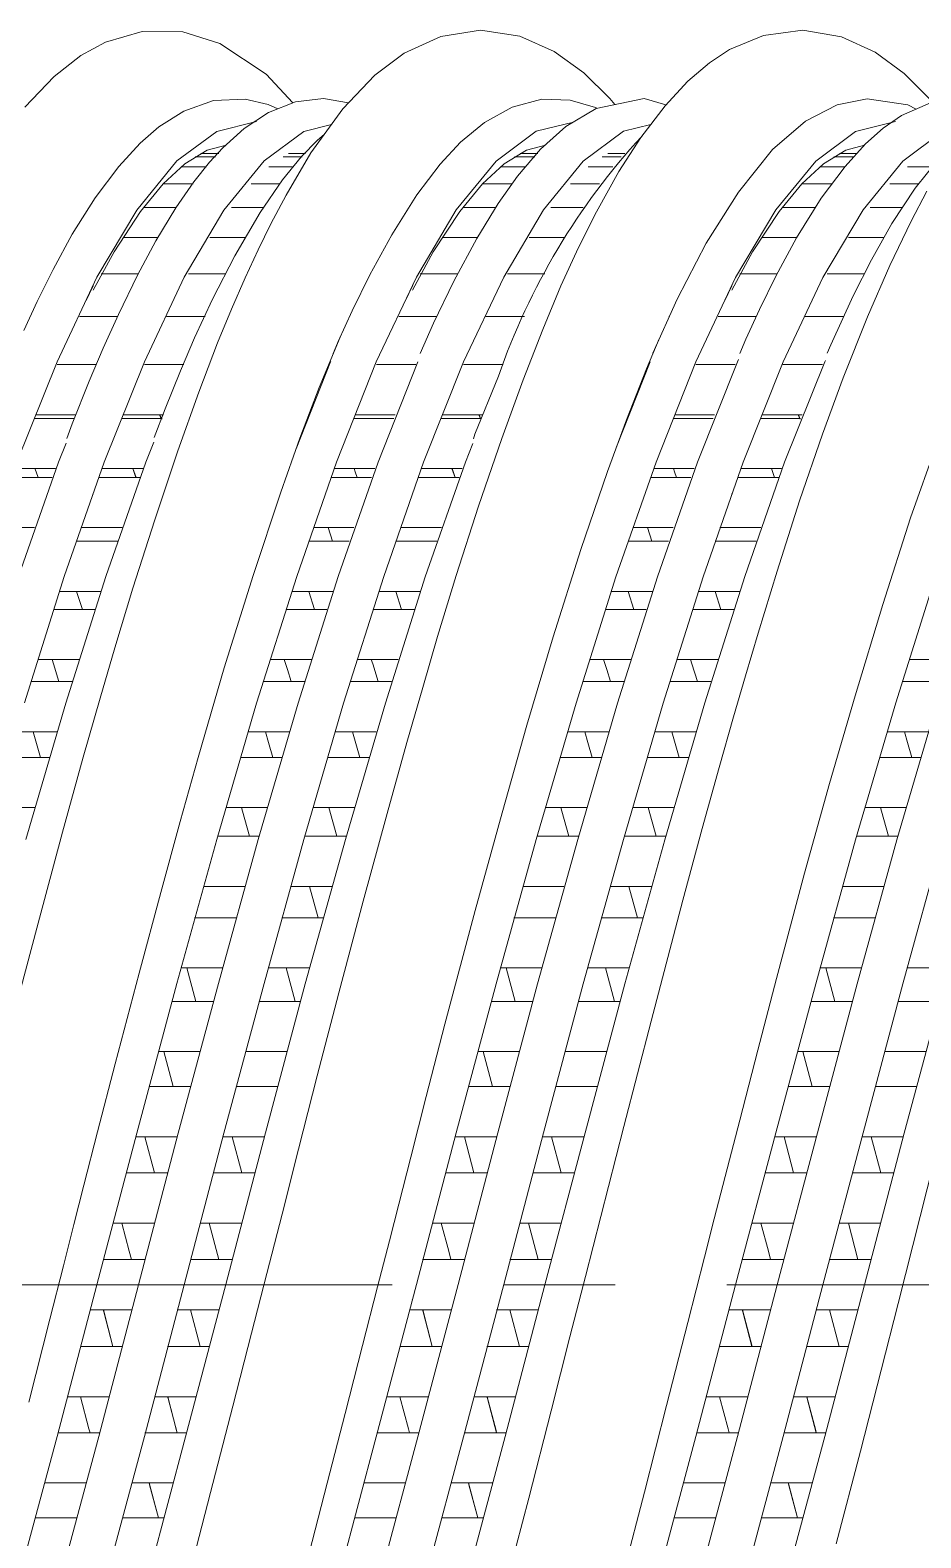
# Model space of a CAD drawing. Header units: millimetres. Extents: x 4229 to 8429, y -1187 to 1783.
# Drawn here: x 6256.36 to 6276.32, y -371.4 to -337.58 of the extents above; entities that cross this region are included whole.
import ezdxf

# ---------------------------------------------------------------- set-up
doc = ezdxf.new("R2010")
doc.units = ezdxf.units.MM
doc.linetypes.add('CENTER', pattern=[2, 1.25, -0.25, 0.25, -0.25])

msp = doc.modelspace()

# ---------------------------------------------------------------- linework, layer by layer
at = {"linetype": 'Continuous', "lineweight": 5}
for p, q in [((6258.865, -337.615), (6258.046, -337.853)), ((6259.776, -337.624), (6258.865, -337.615)), ((6260.61, -337.883), (6259.776, -337.624)), ((6265.562, -337.723), (6264.738, -338.103)), ((6266.456, -337.584), (6265.562, -337.723)), ((6267.331, -337.716), (6266.456, -337.584)), ((6268.105, -338.06), (6267.331, -337.716)), ((6272.794, -337.701), (6272.038, -338.019)), ((6273.678, -337.585), (6272.794, -337.701)), ((6274.548, -337.732), (6273.678, -337.585)), ((6275.301, -338.08), (6274.548, -337.732)), ((6258.046, -337.853), (6257.493, -338.156)), ((6261.646, -338.572), (6260.61, -337.883)), ((6264.738, -338.103), (6264.083, -338.595)), ((6268.772, -338.543), (6268.105, -338.06)), ((6272.038, -338.019), (6271.585, -338.315)), ((6275.95, -338.56), (6275.301, -338.08)), ((6257.493, -338.156), (6256.893, -338.624)), ((6271.585, -338.315), (6271.102, -338.726)), ((6256.893, -338.624), (6256.239, -339.308)), ((6262.243, -339.214), (6261.646, -338.572)), ((6264.083, -338.595), (6263.364, -339.347)), ((6269.351, -339.115), (6268.772, -338.543)), ((6271.102, -338.726), (6270.589, -339.279)), ((6276.518, -339.126), (6275.95, -338.56)), ((6262.936, -339.12), (6262.303, -339.191)), ((6263.49, -339.216), (6262.936, -339.12)), ((6270.118, -339.12), (6269.046, -339.339)), ((6269.465, -339.253), (6269.351, -339.115)), ((6270.61, -339.256), (6270.118, -339.12)), ((6275.118, -339.123), (6274.448, -339.26)), ((6276.034, -339.256), (6275.118, -339.123)), ((6259.799, -339.4), (6259.242, -339.756)), ((6260.465, -339.165), (6259.799, -339.4)), ((6261.174, -339.133), (6260.465, -339.165)), ((6261.699, -339.428), (6261.151, -339.791)), ((6261.693, -339.25), (6261.174, -339.133)), ((6261.908, -339.346), (6261.693, -339.25)), ((6262.303, -339.191), (6261.699, -339.428)), ((6263.364, -339.347), (6262.65, -340.339)), ((6267.161, -339.309), (6266.541, -339.653)), ((6267.83, -339.134), (6267.161, -339.309)), ((6268.46, -339.151), (6267.83, -339.134)), ((6269.046, -339.339), (6268.365, -339.748)), ((6269.031, -339.319), (6268.46, -339.151)), ((6269.061, -339.336), (6269.031, -339.319)), ((6270.589, -339.279), (6270.044, -339.995)), ((6274.448, -339.26), (6273.739, -339.625)), ((6276.538, -339.216), (6275.892, -339.499)), ((6276.219, -339.356), (6276.034, -339.256)), ((6259.242, -339.756), (6258.822, -340.122)), ((6261.43, -339.631), (6260.538, -339.854)), ((6261.151, -339.791), (6260.677, -340.22)), ((6261.431, -339.631), (6261.43, -339.631)), ((6263.111, -339.699), (6262.493, -339.854)), ((6266.541, -339.653), (6266.004, -340.097)), ((6268.536, -339.646), (6267.704, -339.853)), ((6268.365, -339.748), (6267.8, -340.254)), ((6270.268, -339.701), (6269.658, -339.853)), ((6273.739, -339.625), (6273.002, -340.264)), ((6275.76, -339.631), (6274.858, -339.854)), ((6275.48, -339.783), (6275.085, -340.133)), ((6275.892, -339.499), (6275.48, -339.783)), ((6258.822, -340.122), (6258.345, -340.639)), ((6260.538, -339.854), (6259.647, -340.518)), ((6262.493, -339.854), (6261.601, -340.518)), ((6262.799, -340.052), (6262.441, -340.417)), ((6262.947, -339.927), (6262.799, -340.052)), ((6266.004, -340.097), (6265.546, -340.588)), ((6267.704, -339.853), (6266.801, -340.521)), ((6269.658, -339.853), (6268.755, -340.521)), ((6270.044, -339.995), (6269.554, -340.756)), ((6274.858, -339.854), (6273.967, -340.52)), ((6275.085, -340.133), (6274.625, -340.639)), ((6276.812, -339.854), (6275.921, -340.52)), ((6259.824, -340.582), (6260.327, -340.276)), ((6260.509, -340.423), (6260.054, -340.423)), ((6260.501, -340.423), (6260.086, -340.423)), ((6260.583, -340.347), (6260.185, -340.347)), ((6260.566, -340.347), (6260.211, -340.347)), ((6260.327, -340.276), (6260.748, -340.163)), ((6260.677, -340.22), (6260.376, -340.548)), ((6262.441, -340.417), (6262.014, -340.938)), ((6262.452, -340.423), (6262.025, -340.423)), ((6262.65, -340.339), (6262.092, -341.284)), ((6262.528, -340.347), (6262.147, -340.347)), ((6266.982, -340.582), (6267.485, -340.276)), ((6267.667, -340.423), (6267.211, -340.423)), ((6267.659, -340.423), (6267.243, -340.423)), ((6267.8, -340.254), (6267.282, -340.859)), ((6267.741, -340.347), (6267.343, -340.347)), ((6267.724, -340.347), (6267.369, -340.347)), ((6267.485, -340.276), (6267.906, -340.163)), ((6269.609, -340.423), (6269.183, -340.423)), ((6269.686, -340.347), (6269.305, -340.347)), ((6273.002, -340.264), (6272.234, -341.214)), ((6274.141, -340.582), (6274.644, -340.276)), ((6274.827, -340.423), (6274.371, -340.423)), ((6274.818, -340.423), (6274.403, -340.423)), ((6274.9, -340.347), (6274.502, -340.347)), ((6274.883, -340.347), (6274.528, -340.347)), ((6274.644, -340.276), (6275.065, -340.163)), ((6276.752, -340.437), (6276.197, -341.131)), ((6258.345, -340.639), (6257.814, -341.346)), ((6259.647, -340.518), (6258.744, -341.618)), ((6259.341, -341.033), (6259.824, -340.582)), ((6260.289, -340.652), (6259.743, -340.652)), ((6260.308, -340.652), (6259.75, -340.652)), ((6260.376, -340.548), (6260.023, -340.989)), ((6261.601, -340.518), (6260.698, -341.618)), ((6262.261, -340.652), (6261.709, -340.652)), ((6265.546, -340.588), (6265.025, -341.276)), ((6266.801, -340.521), (6265.91, -341.617)), ((6266.499, -341.033), (6266.982, -340.582)), ((6267.447, -340.652), (6266.901, -340.652)), ((6267.466, -340.652), (6266.907, -340.652)), ((6268.755, -340.521), (6267.864, -341.617)), ((6269.419, -340.652), (6268.866, -340.652)), ((6269.554, -340.756), (6269.05, -341.655)), ((6273.967, -340.52), (6273.076, -341.615)), ((6273.658, -341.033), (6274.141, -340.582)), ((6274.606, -340.652), (6274.061, -340.652)), ((6274.625, -340.652), (6274.067, -340.652)), ((6274.625, -340.639), (6274.093, -341.352)), ((6275.921, -340.52), (6275.03, -341.615)), ((6276.579, -340.652), (6276.026, -340.652)), ((6258.832, -341.653), (6259.341, -341.033)), ((6260.01, -341.032), (6259.342, -341.032)), ((6260.008, -341.032), (6259.348, -341.032)), ((6260.023, -340.989), (6259.619, -341.569)), ((6261.963, -341.032), (6261.313, -341.032)), ((6262.014, -340.938), (6261.513, -341.671)), ((6265.99, -341.653), (6266.499, -341.033)), ((6267.168, -341.032), (6266.5, -341.032)), ((6267.166, -341.032), (6266.506, -341.032)), ((6267.282, -340.859), (6266.849, -341.471)), ((6269.12, -341.032), (6268.47, -341.032)), ((6273.15, -341.653), (6273.658, -341.033)), ((6274.328, -341.032), (6273.659, -341.032)), ((6274.325, -341.032), (6273.665, -341.032)), ((6276.28, -341.032), (6275.63, -341.032)), ((6276.197, -341.131), (6275.675, -341.923)), ((6257.814, -341.346), (6257.301, -342.162)), ((6257.767, -341.438), (6257.767, -341.435)), ((6262.092, -341.284), (6261.752, -341.929)), ((6265.025, -341.276), (6264.462, -342.175)), ((6264.925, -341.438), (6264.925, -341.435)), ((6266.849, -341.471), (6266.369, -342.257)), ((6272.234, -341.214), (6271.514, -342.36)), ((6272.084, -341.438), (6272.084, -341.435)), ((6274.093, -341.352), (6273.535, -342.243)), ((6276.458, -341.197), (6276.104, -341.865)), ((6257.681, -341.561), (6257.68, -341.561)), ((6258.744, -341.618), (6257.853, -343.126)), ((6258.236, -342.555), (6258.832, -341.653)), ((6259.639, -341.561), (6258.908, -341.561)), ((6259.627, -341.561), (6258.911, -341.561)), ((6259.619, -341.569), (6259.172, -342.308)), ((6260.698, -341.618), (6259.807, -343.126)), ((6261.597, -341.561), (6260.871, -341.561)), ((6261.513, -341.671), (6260.945, -342.644)), ((6264.839, -341.561), (6264.837, -341.561)), ((6265.91, -341.617), (6265.018, -343.124)), ((6265.394, -342.555), (6265.99, -341.653)), ((6266.796, -341.561), (6266.066, -341.561)), ((6266.785, -341.561), (6266.068, -341.561)), ((6267.864, -341.617), (6266.973, -343.124)), ((6268.754, -341.561), (6268.028, -341.561)), ((6269.05, -341.655), (6268.65, -342.455)), ((6271.998, -341.561), (6271.997, -341.561)), ((6273.076, -341.615), (6272.173, -343.128)), ((6272.553, -342.555), (6273.15, -341.653)), ((6273.956, -341.561), (6273.225, -341.561)), ((6273.944, -341.561), (6273.228, -341.561)), ((6275.03, -341.615), (6274.127, -343.128)), ((6275.914, -341.561), (6275.188, -341.561)), ((6257.301, -342.162), (6256.871, -342.952)), ((6261.752, -341.929), (6261.468, -342.508)), ((6275.675, -341.923), (6275.215, -342.737)), ((6276.104, -341.865), (6275.629, -342.86)), ((6259.219, -342.235), (6258.438, -342.235)), ((6259.228, -342.235), (6258.447, -342.235)), ((6259.172, -342.308), (6258.762, -343.076)), ((6260.83, -342.235), (6260.385, -342.235)), ((6261.18, -342.235), (6260.4, -342.235)), ((6261.468, -342.508), (6261.174, -343.142)), ((6264.462, -342.175), (6263.972, -343.074)), ((6266.377, -342.235), (6265.596, -342.235)), ((6266.385, -342.235), (6265.605, -342.235)), ((6266.369, -342.257), (6265.854, -343.216)), ((6267.987, -342.235), (6267.543, -342.235)), ((6268.337, -342.235), (6267.557, -342.235)), ((6268.65, -342.455), (6268.256, -343.318)), ((6271.514, -342.36), (6270.858, -343.62)), ((6273.536, -342.235), (6272.755, -342.235)), ((6273.545, -342.235), (6272.764, -342.235)), ((6273.535, -342.243), (6273.07, -343.098)), ((6275.147, -342.235), (6274.702, -342.235)), ((6275.497, -342.235), (6274.717, -342.235)), ((6257.767, -343.416), (6258.236, -342.555)), ((6260.945, -342.644), (6260.446, -343.62)), ((6264.925, -343.416), (6265.394, -342.555)), ((6272.084, -343.416), (6272.553, -342.555)), ((6275.215, -342.737), (6274.81, -343.54)), ((6256.871, -342.952), (6256.515, -343.673)), ((6257.853, -343.126), (6256.961, -345.019)), ((6258.779, -343.051), (6257.946, -343.051)), ((6258.78, -343.051), (6257.966, -343.051)), ((6258.762, -343.076), (6258.333, -343.962)), ((6259.807, -343.126), (6258.916, -345.019)), ((6260.736, -343.051), (6259.903, -343.051)), ((6260.738, -343.051), (6259.905, -343.051)), ((6261.174, -343.142), (6260.872, -343.838)), ((6263.972, -343.074), (6263.577, -343.877)), ((6265.018, -343.124), (6264.116, -345.025)), ((6265.937, -343.051), (6265.103, -343.051)), ((6265.938, -343.051), (6265.123, -343.051)), ((6266.973, -343.124), (6266.07, -345.025)), ((6267.894, -343.051), (6267.061, -343.051)), ((6267.896, -343.051), (6267.063, -343.051)), ((6272.173, -343.128), (6271.281, -345.022)), ((6273.096, -343.051), (6272.263, -343.051)), ((6273.098, -343.051), (6272.283, -343.051)), ((6273.07, -343.098), (6272.704, -343.846)), ((6274.127, -343.128), (6273.235, -345.022)), ((6275.053, -343.051), (6274.221, -343.051)), ((6275.055, -343.051), (6274.223, -343.051)), ((6275.629, -342.86), (6275.127, -344.012)), ((6257.767, -343.319), (6257.614, -343.65)), ((6257.767, -343.298), (6257.767, -343.319)), ((6264.925, -343.319), (6264.772, -343.65)), ((6264.925, -343.298), (6264.925, -343.319)), ((6265.854, -343.216), (6265.402, -344.156)), ((6268.256, -343.318), (6267.848, -344.295)), ((6272.084, -343.319), (6271.931, -343.65)), ((6272.084, -343.298), (6272.084, -343.319)), ((6256.515, -343.673), (6256.215, -344.32)), ((6260.446, -343.62), (6260.044, -344.488)), ((6260.872, -343.838), (6260.559, -344.6)), ((6270.858, -343.62), (6270.313, -344.831)), ((6272.704, -343.846), (6272.402, -344.513)), ((6274.81, -343.54), (6274.305, -344.642)), ((6256.362, -344.003), (6256.36, -344.003)), ((6258.315, -344.003), (6257.462, -344.003)), ((6258.316, -344.003), (6257.767, -344.003)), ((6258.333, -343.962), (6257.995, -344.715)), ((6260.279, -344.003), (6259.414, -344.003)), ((6260.268, -344.003), (6259.415, -344.003)), ((6263.577, -343.877), (6263.263, -344.565)), ((6263.52, -344.003), (6263.518, -344.003)), ((6265.472, -344.003), (6264.619, -344.003)), ((6265.474, -344.003), (6264.925, -344.003)), ((6265.402, -344.156), (6265.103, -344.833)), ((6267.436, -344.003), (6266.571, -344.003)), ((6267.425, -344.003), (6266.572, -344.003)), ((6270.679, -344.003), (6270.677, -344.003)), ((6272.632, -344.003), (6271.779, -344.003)), ((6272.633, -344.003), (6272.084, -344.003)), ((6274.596, -344.003), (6273.731, -344.003)), ((6274.585, -344.003), (6273.732, -344.003)), ((6275.127, -344.012), (6274.582, -345.384)), ((6260.044, -344.488), (6259.728, -345.222)), ((6262.838, -345.595), (6263.307, -344.469)), ((6267.848, -344.295), (6267.409, -345.423)), ((6270.171, -345.183), (6270.46, -344.505)), ((6272.402, -344.513), (6272.267, -344.836)), ((6257.995, -344.715), (6257.68, -345.458)), ((6260.559, -344.6), (6260.135, -345.706)), ((6263.263, -344.565), (6263.148, -344.835)), ((6274.305, -344.642), (6274.226, -344.83)), ((6256.961, -345.019), (6256.058, -347.276)), ((6257.838, -345.085), (6256.963, -345.085)), ((6257.844, -345.085), (6257.767, -345.085)), ((6258.916, -345.019), (6258.013, -347.276)), ((6259.789, -345.085), (6258.916, -345.085)), ((6259.803, -345.085), (6258.921, -345.085)), ((6263.092, -345.025), (6262.321, -346.97)), ((6263.096, -345.018), (6263.092, -345.025)), ((6264.116, -345.025), (6263.224, -347.272)), ((6264.996, -345.085), (6264.12, -345.085)), ((6265.047, -345.025), (6264.155, -347.272)), ((6265.001, -345.085), (6264.925, -345.085)), ((6266.07, -345.025), (6265.178, -347.272)), ((6266.946, -345.085), (6266.074, -345.085)), ((6266.96, -345.085), (6266.079, -345.085)), ((6270.258, -345.022), (6269.502, -346.929)), ((6269.722, -346.327), (6270.171, -345.183)), ((6271.281, -345.022), (6270.39, -347.269)), ((6272.155, -345.085), (6271.28, -345.085)), ((6272.212, -345.022), (6271.321, -347.269)), ((6272.161, -345.085), (6272.084, -345.085)), ((6272.237, -344.97), (6272.212, -345.022)), ((6273.235, -345.022), (6272.344, -347.269)), ((6274.106, -345.085), (6273.233, -345.085)), ((6274.12, -345.085), (6273.238, -345.085)), ((6274.17, -345.019), (6273.267, -347.276)), ((6274.184, -344.989), (6274.17, -345.019)), ((6257.68, -345.458), (6257.299, -346.412)), ((6259.728, -345.222), (6259.38, -346.08)), ((6266.856, -345.343), (6266.329, -346.648)), ((6267.409, -345.423), (6266.928, -346.739)), ((6274.582, -345.384), (6274.117, -346.648)), ((6260.135, -345.706), (6259.668, -347.019)), ((6262.403, -346.737), (6262.838, -345.595)), ((6256.491, -346.211), (6257.38, -346.211)), ((6258.444, -346.211), (6259.331, -346.211)), ((6258.455, -346.211), (6259.344, -346.211)), ((6259.38, -346.08), (6259.138, -346.719)), ((6259.294, -346.303), (6259.257, -346.211)), ((6259.305, -346.311), (6259.266, -346.211)), ((6263.649, -346.211), (6264.538, -346.211)), ((6265.602, -346.211), (6266.488, -346.211)), ((6265.613, -346.211), (6266.502, -346.211)), ((6266.451, -346.303), (6266.415, -346.211)), ((6266.462, -346.311), (6266.424, -346.211)), ((6270.808, -346.211), (6271.697, -346.211)), ((6272.761, -346.211), (6273.648, -346.211)), ((6272.773, -346.211), (6273.661, -346.211)), ((6273.611, -346.303), (6273.574, -346.211)), ((6273.622, -346.311), (6273.583, -346.211)), ((6257.348, -346.291), (6256.459, -346.291)), ((6257.299, -346.412), (6257.176, -346.74)), ((6259.298, -346.291), (6258.412, -346.291)), ((6259.312, -346.291), (6258.423, -346.291)), ((6264.506, -346.291), (6263.617, -346.291)), ((6266.456, -346.291), (6265.57, -346.291)), ((6266.47, -346.291), (6265.581, -346.291)), ((6269.298, -347.484), (6269.722, -346.327)), ((6271.665, -346.291), (6270.776, -346.291)), ((6273.616, -346.291), (6272.73, -346.291)), ((6273.629, -346.291), (6272.74, -346.291)), ((6257.162, -346.845), (6256.989, -347.276)), ((6259.125, -346.825), (6258.948, -347.272)), ((6261.975, -347.947), (6262.403, -346.737)), ((6266.277, -346.855), (6266.113, -347.269)), ((6266.329, -346.648), (6266.293, -346.749)), ((6266.928, -346.739), (6266.408, -348.257)), ((6274.117, -346.648), (6273.607, -348.139)), ((6276.096, -348.523), (6276.681, -346.858)), ((6259.668, -347.019), (6259.15, -348.565)), ((6256.027, -347.417), (6256.924, -347.417)), ((6256.989, -347.276), (6256.098, -349.838)), ((6256.488, -347.488), (6256.461, -347.417)), ((6256.532, -347.614), (6256.488, -347.488)), ((6258.013, -347.276), (6257.121, -349.838)), ((6257.978, -347.417), (6258.881, -347.417)), ((6257.992, -347.417), (6258.887, -347.417)), ((6258.948, -347.272), (6258.056, -349.834)), ((6258.655, -347.417), (6258.728, -347.614)), ((6258.656, -347.417), (6258.73, -347.614)), ((6263.224, -347.272), (6262.333, -349.834)), ((6263.184, -347.417), (6264.082, -347.417)), ((6264.155, -347.272), (6263.264, -349.834)), ((6263.646, -347.488), (6263.619, -347.417)), ((6263.689, -347.614), (6263.646, -347.488)), ((6265.178, -347.272), (6264.287, -349.834)), ((6265.135, -347.417), (6266.038, -347.417)), ((6265.15, -347.417), (6266.044, -347.417)), ((6266.113, -347.269), (6265.21, -349.842)), ((6265.813, -347.417), (6265.886, -347.614)), ((6265.814, -347.417), (6265.888, -347.614)), ((6268.701, -349.228), (6269.298, -347.484)), ((6270.39, -347.269), (6269.487, -349.842)), ((6270.344, -347.417), (6271.241, -347.417)), ((6271.321, -347.269), (6270.418, -349.842)), ((6270.805, -347.488), (6270.778, -347.417)), ((6270.849, -347.614), (6270.805, -347.488)), ((6272.344, -347.269), (6271.441, -349.842)), ((6272.295, -347.417), (6273.198, -347.417)), ((6272.309, -347.417), (6273.204, -347.417)), ((6273.267, -347.276), (6272.376, -349.838)), ((6272.973, -347.417), (6273.046, -347.614)), ((6272.973, -347.417), (6273.047, -347.614)), ((6256.851, -347.614), (6255.953, -347.614)), ((6258.811, -347.614), (6257.907, -347.614)), ((6258.816, -347.614), (6257.917, -347.614)), ((6264.009, -347.614), (6263.111, -347.614)), ((6265.969, -347.614), (6265.064, -347.614)), ((6265.973, -347.614), (6265.075, -347.614)), ((6271.169, -347.614), (6270.27, -347.614)), ((6273.128, -347.614), (6272.224, -347.614)), ((6273.133, -347.614), (6272.235, -347.614)), ((6257.767, -347.978), (6257.767, -347.994)), ((6261.352, -349.816), (6261.975, -347.947)), ((6264.925, -347.978), (6264.925, -347.994)), ((6266.408, -348.257), (6265.906, -349.818)), ((6272.084, -347.978), (6272.084, -347.994)), ((6273.607, -348.139), (6273.105, -349.716)), ((6259.15, -348.565), (6258.661, -350.099)), ((6275.472, -350.462), (6276.096, -348.523)), ((6255.553, -348.739), (6256.457, -348.739)), ((6257.502, -348.739), (6258.414, -348.739)), ((6257.767, -348.739), (6258.418, -348.739)), ((6262.71, -348.739), (6263.615, -348.739)), ((6263.034, -348.739), (6263.138, -349.044)), ((6264.66, -348.739), (6265.572, -348.739)), ((6264.925, -348.739), (6265.576, -348.739)), ((6269.87, -348.739), (6270.774, -348.739)), ((6270.194, -348.739), (6270.297, -349.044)), ((6271.819, -348.739), (6272.731, -348.739)), ((6272.084, -348.739), (6272.735, -348.739)), ((6258.313, -349.044), (6257.4, -349.044)), ((6258.317, -349.044), (6257.767, -349.044)), ((6263.51, -349.044), (6262.605, -349.044)), ((6265.47, -349.044), (6264.557, -349.044)), ((6265.474, -349.044), (6264.925, -349.044)), ((6268.08, -351.188), (6268.701, -349.228)), ((6270.669, -349.044), (6269.764, -349.044)), ((6272.63, -349.044), (6271.717, -349.044)), ((6272.634, -349.044), (6272.084, -349.044)), ((6257.121, -349.838), (6256.23, -352.671)), ((6258.056, -349.834), (6257.153, -352.68)), ((6260.707, -351.888), (6261.352, -349.816)), ((6262.333, -349.834), (6261.43, -352.68)), ((6263.264, -349.834), (6262.361, -352.68)), ((6264.287, -349.834), (6263.384, -352.68)), ((6265.21, -349.842), (6264.319, -352.675)), ((6265.906, -349.818), (6265.489, -351.185)), ((6269.487, -349.842), (6268.596, -352.675)), ((6270.418, -349.842), (6269.527, -352.675)), ((6271.441, -349.842), (6270.55, -352.675)), ((6272.376, -349.838), (6271.485, -352.671)), ((6273.105, -349.716), (6272.679, -351.11)), ((6276.653, -349.838), (6275.761, -352.671)), ((6257.025, -350.17), (6257.938, -350.17)), ((6257.527, -350.574), (6257.398, -350.17)), ((6257.767, -350.17), (6257.942, -350.17)), ((6258.661, -350.099), (6258.254, -351.433)), ((6262.23, -350.17), (6263.141, -350.17)), ((6262.733, -350.574), (6262.604, -350.17)), ((6264.183, -350.17), (6265.096, -350.17)), ((6264.685, -350.574), (6264.555, -350.17)), ((6264.925, -350.17), (6265.1, -350.17)), ((6269.389, -350.17), (6270.3, -350.17)), ((6269.893, -350.574), (6269.763, -350.17)), ((6271.342, -350.17), (6272.256, -350.17)), ((6271.844, -350.574), (6271.715, -350.17)), ((6272.084, -350.17), (6272.259, -350.17)), ((6257.805, -350.574), (6256.893, -350.574)), ((6257.815, -350.574), (6257.767, -350.574)), ((6263.01, -350.574), (6262.099, -350.574)), ((6264.963, -350.574), (6264.05, -350.574)), ((6264.973, -350.574), (6264.925, -350.574)), ((6270.169, -350.574), (6269.259, -350.574)), ((6272.122, -350.574), (6271.21, -350.574)), ((6272.132, -350.574), (6272.084, -350.574)), ((6274.849, -352.511), (6275.472, -350.462)), ((6265.489, -351.185), (6265.156, -352.324)), ((6267.494, -353.173), (6268.08, -351.188)), ((6272.679, -351.11), (6272.395, -352.066)), ((6258.254, -351.433), (6257.922, -352.562)), ((6256.539, -351.7), (6257.453, -351.7)), ((6256.847, -351.7), (6256.877, -351.795)), ((6256.877, -351.795), (6256.999, -352.194)), ((6260.119, -353.893), (6260.707, -351.888)), ((6261.742, -351.7), (6262.663, -351.7)), ((6262.053, -351.7), (6262.124, -351.92)), ((6262.124, -351.92), (6262.206, -352.194)), ((6263.696, -351.7), (6264.61, -351.7)), ((6264.004, -351.7), (6264.035, -351.795)), ((6264.035, -351.795), (6264.157, -352.194)), ((6268.902, -351.7), (6269.822, -351.7)), ((6269.213, -351.7), (6269.283, -351.92)), ((6269.283, -351.92), (6269.365, -352.194)), ((6270.856, -351.7), (6271.77, -351.7)), ((6271.164, -351.7), (6271.194, -351.795)), ((6271.194, -351.795), (6271.316, -352.194)), ((6276.07, -351.7), (6276.99, -351.7)), ((6257.298, -352.194), (6256.383, -352.194)), ((6262.511, -352.194), (6261.592, -352.194)), ((6264.455, -352.194), (6263.541, -352.194)), ((6269.67, -352.194), (6268.751, -352.194)), ((6271.615, -352.194), (6270.7, -352.194)), ((6272.395, -352.066), (6272.128, -352.985)), ((6276.838, -352.194), (6275.919, -352.194)), ((6257.922, -352.562), (6257.542, -353.891)), ((6265.156, -352.324), (6264.803, -353.562)), ((6274.277, -354.482), (6274.849, -352.511)), ((6257.153, -352.68), (6256.262, -355.736)), ((6261.43, -352.68), (6260.538, -355.736)), ((6262.361, -352.68), (6261.469, -355.736)), ((6263.384, -352.68), (6262.493, -355.736)), ((6264.319, -352.675), (6263.428, -355.732)), ((6268.596, -352.675), (6267.704, -355.732)), ((6269.527, -352.675), (6268.635, -355.732)), ((6270.55, -352.675), (6269.658, -355.732)), ((6271.485, -352.671), (6270.582, -355.741)), ((6272.128, -352.985), (6271.804, -354.119)), ((6275.761, -352.671), (6274.858, -355.741)), ((6276.692, -352.671), (6275.789, -355.741)), ((6256.046, -353.319), (6256.96, -353.319)), ((6256.59, -353.894), (6256.425, -353.319)), ((6261.25, -353.319), (6262.165, -353.319)), ((6261.702, -353.559), (6261.629, -353.319)), ((6263.203, -353.319), (6264.117, -353.319)), ((6263.748, -353.894), (6263.582, -353.319)), ((6266.935, -355.139), (6267.494, -353.173)), ((6268.409, -353.319), (6269.324, -353.319)), ((6268.861, -353.559), (6268.789, -353.319)), ((6270.363, -353.319), (6271.277, -353.319)), ((6270.907, -353.894), (6270.742, -353.319)), ((6275.577, -353.319), (6276.492, -353.319)), ((6276.029, -353.559), (6275.957, -353.319)), ((6261.797, -353.894), (6261.702, -353.559)), ((6264.803, -353.562), (6264.358, -355.153)), ((6268.957, -353.894), (6268.861, -353.559)), ((6276.124, -353.894), (6276.029, -353.559)), ((6256.79, -353.894), (6255.875, -353.894)), ((6257.542, -353.891), (6257.079, -355.572)), ((6259.716, -355.332), (6260.119, -353.893)), ((6261.996, -353.894), (6261.075, -353.894)), ((6263.947, -353.894), (6263.032, -353.894)), ((6269.156, -353.894), (6268.234, -353.894)), ((6271.107, -353.894), (6270.192, -353.894)), ((6276.324, -353.894), (6275.402, -353.894)), ((6271.804, -354.119), (6271.424, -355.485)), ((6273.719, -356.489), (6274.277, -354.482)), ((6255.54, -355.019), (6256.463, -355.019)), ((6260.746, -355.019), (6261.672, -355.019)), ((6261.094, -355.019), (6261.118, -355.1)), ((6262.698, -355.019), (6263.621, -355.019)), ((6263.049, -355.019), (6263.229, -355.663)), ((6267.905, -355.019), (6268.831, -355.019)), ((6268.254, -355.019), (6268.278, -355.1)), ((6269.857, -355.019), (6270.78, -355.019)), ((6270.208, -355.019), (6270.388, -355.663)), ((6275.073, -355.019), (6275.999, -355.019)), ((6275.422, -355.019), (6275.446, -355.1)), ((6259.285, -356.92), (6259.716, -355.332)), ((6261.118, -355.1), (6261.275, -355.663)), ((6264.358, -355.153), (6263.823, -357.117)), ((6266.332, -357.33), (6266.935, -355.139)), ((6268.278, -355.1), (6268.435, -355.663)), ((6275.446, -355.1), (6275.603, -355.663)), ((6257.079, -355.572), (6256.532, -357.611)), ((6261.486, -355.663), (6260.562, -355.663)), ((6263.44, -355.663), (6262.512, -355.663)), ((6268.645, -355.663), (6267.722, -355.663)), ((6270.599, -355.663), (6269.671, -355.663)), ((6271.424, -355.485), (6270.988, -357.092)), ((6275.813, -355.663), (6274.89, -355.663)), ((6260.538, -355.736), (6259.647, -358.963)), ((6261.469, -355.736), (6260.578, -358.963)), ((6262.493, -355.736), (6261.601, -358.963)), ((6263.428, -355.732), (6262.525, -358.972)), ((6267.704, -355.732), (6266.801, -358.972)), ((6268.635, -355.732), (6267.732, -358.972)), ((6269.658, -355.732), (6268.755, -358.972)), ((6270.582, -355.741), (6269.69, -358.968)), ((6274.858, -355.741), (6273.967, -358.968)), ((6275.789, -355.741), (6274.898, -358.968)), ((6276.812, -355.741), (6275.921, -358.968)), ((6273.088, -358.854), (6273.719, -356.489)), ((6258.799, -358.732), (6259.285, -356.92)), ((6260.242, -356.788), (6261.165, -356.788)), ((6262.198, -356.788), (6263.124, -356.788)), ((6262.812, -357.491), (6262.62, -356.788)), ((6267.401, -356.788), (6268.324, -356.788)), ((6269.357, -356.788), (6270.283, -356.788)), ((6269.971, -357.491), (6269.779, -356.788)), ((6274.569, -356.788), (6275.492, -356.788)), ((6263.823, -357.117), (6263.276, -359.174)), ((6265.654, -359.875), (6266.332, -357.33)), ((6270.988, -357.092), (6270.278, -359.806)), ((6256.532, -357.611), (6255.998, -359.634)), ((6260.972, -357.491), (6260.042, -357.491)), ((6262.931, -357.491), (6262.002, -357.491)), ((6268.132, -357.491), (6267.201, -357.491)), ((6270.09, -357.491), (6269.161, -357.491)), ((6275.3, -357.491), (6274.369, -357.491)), ((6258.263, -360.768), (6258.799, -358.732)), ((6259.737, -358.616), (6260.664, -358.616)), ((6260.072, -359.366), (6259.866, -358.616)), ((6261.689, -358.616), (6262.622, -358.616)), ((6262.096, -358.616), (6262.3, -359.366)), ((6266.897, -358.616), (6267.823, -358.616)), ((6267.232, -359.366), (6267.026, -358.616)), ((6268.849, -358.616), (6269.782, -358.616)), ((6269.256, -358.616), (6269.459, -359.366)), ((6274.065, -358.616), (6274.991, -358.616)), ((6274.4, -359.366), (6274.194, -358.616)), ((6276.017, -358.616), (6276.95, -358.616)), ((6259.647, -358.963), (6258.744, -362.32)), ((6260.578, -358.963), (6259.675, -362.32)), ((6261.601, -358.963), (6260.698, -362.32)), ((6262.525, -358.972), (6261.633, -362.315)), ((6266.801, -358.972), (6265.91, -362.315)), ((6267.732, -358.972), (6266.841, -362.315)), ((6268.755, -358.972), (6267.864, -362.315)), ((6269.69, -358.968), (6268.799, -362.31)), ((6272.671, -360.456), (6273.088, -358.854)), ((6273.967, -358.968), (6273.076, -362.31)), ((6274.898, -358.968), (6274.007, -362.31)), ((6275.921, -358.968), (6275.03, -362.31)), ((6276.856, -358.963), (6275.953, -362.32)), ((6260.463, -359.366), (6259.534, -359.366)), ((6262.418, -359.366), (6261.488, -359.366)), ((6263.276, -359.174), (6262.793, -361.035)), ((6267.622, -359.366), (6266.694, -359.366)), ((6269.577, -359.366), (6268.648, -359.366)), ((6274.79, -359.366), (6273.862, -359.366)), ((6276.745, -359.366), (6275.816, -359.366)), ((6265.233, -361.501), (6265.654, -359.875)), ((6270.278, -359.806), (6269.667, -362.174)), ((6259.233, -360.491), (6260.162, -360.491)), ((6259.351, -360.491), (6259.563, -361.276)), ((6261.187, -360.491), (6262.114, -360.491)), ((6266.392, -360.491), (6267.322, -360.491)), ((6266.511, -360.491), (6266.723, -361.276)), ((6268.346, -360.491), (6269.274, -360.491)), ((6272.264, -362.026), (6272.671, -360.456)), ((6273.56, -360.491), (6274.49, -360.491)), ((6273.679, -360.491), (6273.891, -361.276)), ((6275.514, -360.491), (6276.442, -360.491)), ((6257.868, -362.287), (6258.263, -360.768)), ((6262.793, -361.035), (6262.374, -362.679)), ((6259.953, -361.276), (6259.023, -361.276)), ((6261.903, -361.276), (6260.977, -361.276)), ((6267.113, -361.276), (6266.183, -361.276)), ((6269.062, -361.276), (6268.137, -361.276)), ((6274.28, -361.276), (6273.351, -361.276)), ((6276.23, -361.276), (6275.305, -361.276)), ((6264.887, -362.862), (6265.233, -361.501)), ((6271.938, -363.291), (6272.264, -362.026)), ((6257.559, -363.489), (6257.868, -362.287)), ((6258.744, -362.32), (6257.853, -365.72)), ((6258.724, -362.402), (6259.654, -362.402)), ((6259.675, -362.32), (6258.784, -365.72)), ((6259.142, -363.211), (6258.93, -362.402)), ((6260.698, -362.32), (6259.807, -365.72)), ((6260.678, -362.402), (6261.604, -362.402)), ((6261.633, -362.315), (6260.742, -365.715)), ((6261.1, -363.211), (6260.886, -362.402)), ((6265.91, -362.315), (6265.018, -365.715)), ((6265.883, -362.402), (6266.814, -362.402)), ((6266.841, -362.315), (6265.95, -365.715)), ((6266.301, -363.211), (6266.09, -362.402)), ((6267.864, -362.315), (6266.973, -365.715)), ((6267.837, -362.402), (6268.763, -362.402)), ((6268.799, -362.31), (6267.896, -365.725)), ((6268.26, -363.211), (6268.046, -362.402)), ((6269.667, -362.174), (6269.149, -364.188)), ((6273.076, -362.31), (6272.173, -365.725)), ((6273.051, -362.402), (6273.982, -362.402)), ((6274.007, -362.31), (6273.104, -365.725)), ((6273.469, -363.211), (6273.258, -362.402)), ((6275.03, -362.31), (6274.127, -365.725)), ((6275.005, -362.402), (6275.931, -362.402)), ((6275.953, -362.32), (6275.062, -365.72)), ((6275.427, -363.211), (6275.214, -362.402)), ((6262.374, -362.679), (6262.003, -364.14)), ((6264.619, -363.913), (6264.887, -362.862)), ((6276.632, -362.919), (6276.142, -364.843)), ((6259.439, -363.211), (6258.509, -363.211)), ((6261.389, -363.211), (6260.463, -363.211)), ((6266.599, -363.211), (6265.669, -363.211)), ((6268.549, -363.211), (6267.623, -363.211)), ((6271.694, -364.238), (6271.938, -363.291)), ((6273.767, -363.211), (6272.836, -363.211)), ((6275.717, -363.211), (6274.79, -363.211)), ((6257.335, -364.37), (6257.559, -363.489)), ((6262.003, -364.14), (6261.664, -365.471)), ((6264.41, -364.733), (6264.619, -363.913)), ((6257.101, -365.292), (6257.335, -364.37)), ((6258.211, -364.336), (6259.142, -364.336)), ((6258.413, -364.336), (6258.579, -364.969)), ((6260.165, -364.336), (6261.094, -364.336)), ((6260.373, -364.336), (6260.587, -365.157)), ((6265.37, -364.336), (6266.301, -364.336)), ((6265.573, -364.336), (6265.739, -364.969)), ((6267.325, -364.336), (6268.254, -364.336)), ((6267.532, -364.336), (6267.747, -365.157)), ((6269.149, -364.188), (6268.805, -365.533)), ((6271.473, -365.102), (6271.694, -364.238)), ((6272.538, -364.336), (6273.469, -364.336)), ((6272.741, -364.336), (6272.907, -364.969)), ((6274.493, -364.336), (6275.422, -364.336)), ((6274.7, -364.336), (6274.914, -365.157)), ((6264.146, -365.768), (6264.41, -364.733)), ((6258.925, -365.157), (6257.994, -365.157)), ((6258.579, -364.969), (6258.629, -365.157)), ((6260.879, -365.157), (6259.948, -365.157)), ((6266.085, -365.157), (6265.154, -365.157)), ((6265.739, -364.969), (6265.788, -365.157)), ((6268.039, -365.157), (6267.108, -365.157)), ((6271.098, -366.569), (6271.473, -365.102)), ((6273.253, -365.157), (6272.322, -365.157)), ((6272.907, -364.969), (6272.956, -365.157)), ((6275.207, -365.157), (6274.276, -365.157)), ((6276.142, -364.843), (6275.816, -366.139)), ((6256.799, -366.492), (6257.101, -365.292)), ((6261.664, -365.471), (6261.321, -366.808)), ((6257.853, -365.72), (6256.961, -369.121)), ((6258.784, -365.72), (6257.892, -369.121)), ((6259.807, -365.72), (6258.916, -369.121)), ((6260.742, -365.715), (6259.839, -369.13)), ((6263.81, -367.08), (6264.146, -365.768)), ((6265.018, -365.715), (6264.116, -369.13)), ((6265.95, -365.715), (6265.047, -369.13)), ((6266.973, -365.715), (6266.07, -369.13)), ((6267.896, -365.725), (6267.005, -369.126)), ((6268.805, -365.533), (6268.458, -366.889)), ((6272.173, -365.725), (6271.281, -369.126)), ((6273.104, -365.725), (6272.212, -369.126)), ((6274.127, -365.725), (6273.235, -369.126)), ((6275.062, -365.72), (6274.17, -369.121)), ((6257.756, -366.06), (6257.756, -366.058)), ((6264.916, -366.06), (6264.916, -366.058)), ((6272.084, -366.06), (6272.084, -366.058)), ((6275.816, -366.139), (6275.436, -367.636)), ((6256.325, -368.353), (6256.799, -366.492)), ((6257.706, -366.283), (6258.637, -366.283)), ((6257.756, -366.283), (6258.629, -366.283)), ((6258.006, -366.327), (6257.994, -366.283)), ((6258.212, -367.104), (6257.998, -366.283)), ((6258.211, -367.104), (6258.006, -366.327)), ((6259.652, -366.283), (6260.587, -366.283)), ((6259.66, -366.283), (6260.591, -366.283)), ((6260.165, -367.104), (6259.948, -366.283)), ((6260.166, -367.104), (6259.952, -366.283)), ((6264.865, -366.283), (6265.797, -366.283)), ((6264.916, -366.283), (6265.788, -366.283)), ((6265.165, -366.327), (6265.154, -366.283)), ((6265.372, -367.104), (6265.158, -366.283)), ((6265.371, -367.104), (6265.165, -366.327)), ((6266.812, -366.283), (6267.747, -366.283)), ((6266.82, -366.283), (6267.751, -366.283)), ((6267.325, -367.104), (6267.108, -366.283)), ((6267.326, -367.104), (6267.112, -366.283)), ((6272.033, -366.283), (6272.964, -366.283)), ((6272.084, -366.283), (6272.956, -366.283)), ((6272.333, -366.327), (6272.321, -366.283)), ((6272.54, -367.104), (6272.325, -366.283)), ((6272.538, -367.104), (6272.333, -366.327)), ((6273.98, -366.283), (6274.914, -366.283)), ((6273.987, -366.283), (6274.918, -366.283)), ((6274.493, -367.104), (6274.276, -366.283)), ((6274.494, -367.104), (6274.28, -366.283)), ((6261.321, -366.808), (6260.9, -368.446)), ((6270.626, -368.425), (6271.098, -366.569)), ((6258.423, -367.104), (6257.492, -367.104)), ((6258.413, -367.104), (6257.756, -367.104)), ((6260.373, -367.104), (6259.436, -367.104)), ((6260.374, -367.104), (6259.446, -367.104)), ((6263.417, -368.607), (6263.81, -367.08)), ((6265.582, -367.104), (6264.651, -367.104)), ((6265.573, -367.104), (6264.916, -367.104)), ((6267.533, -367.104), (6266.596, -367.104)), ((6267.534, -367.104), (6266.605, -367.104)), ((6268.458, -366.889), (6268.036, -368.547)), ((6272.75, -367.104), (6271.819, -367.104)), ((6272.741, -367.104), (6272.084, -367.104)), ((6274.701, -367.104), (6273.764, -367.104)), ((6274.702, -367.104), (6273.773, -367.104)), ((6275.436, -367.636), (6274.969, -369.454)), ((6257.196, -368.23), (6258.127, -368.23)), ((6257.485, -368.23), (6257.675, -368.953)), ((6257.756, -368.23), (6258.118, -368.23)), ((6259.142, -368.23), (6260.077, -368.23)), ((6259.151, -368.23), (6260.077, -368.23)), ((6259.438, -368.23), (6259.449, -368.269)), ((6259.44, -368.23), (6259.64, -368.988)), ((6259.449, -368.269), (6259.653, -369.039)), ((6260.9, -368.446), (6260.4, -370.379)), ((6264.355, -368.23), (6265.286, -368.23)), ((6264.644, -368.23), (6264.835, -368.953)), ((6264.916, -368.23), (6265.278, -368.23)), ((6266.301, -368.23), (6267.236, -368.23)), ((6266.31, -368.23), (6267.236, -368.23)), ((6266.598, -368.23), (6266.608, -368.269)), ((6266.599, -368.23), (6266.8, -368.988)), ((6266.608, -368.269), (6266.813, -369.039)), ((6270.131, -370.369), (6270.626, -368.425)), ((6271.523, -368.23), (6272.454, -368.23)), ((6271.812, -368.23), (6272.003, -368.953)), ((6272.084, -368.23), (6272.446, -368.23)), ((6273.469, -368.23), (6274.404, -368.23)), ((6273.478, -368.23), (6274.404, -368.23)), ((6273.766, -368.23), (6273.776, -368.269)), ((6273.767, -368.23), (6273.968, -368.988)), ((6273.776, -368.269), (6273.981, -369.039)), ((6263.015, -370.167), (6263.417, -368.607)), ((6268.036, -368.547), (6267.536, -370.503)), ((6256.961, -369.121), (6256.058, -372.477)), ((6257.912, -369.039), (6256.982, -369.039)), ((6257.892, -369.121), (6256.989, -372.477)), ((6257.675, -368.953), (6257.698, -369.039)), ((6257.906, -369.039), (6257.756, -369.039)), ((6258.916, -369.121), (6258.013, -372.477)), ((6259.863, -369.039), (6258.929, -369.039)), ((6259.862, -369.039), (6258.937, -369.039)), ((6259.839, -369.13), (6258.948, -372.473)), ((6259.64, -368.988), (6259.654, -369.039)), ((6264.116, -369.13), (6263.224, -372.473)), ((6265.072, -369.039), (6264.142, -369.039)), ((6265.047, -369.13), (6264.155, -372.473)), ((6264.835, -368.953), (6264.858, -369.039)), ((6265.065, -369.039), (6264.916, -369.039)), ((6266.07, -369.13), (6265.178, -372.473)), ((6267.023, -369.039), (6266.089, -369.039)), ((6267.021, -369.039), (6266.096, -369.039)), ((6267.005, -369.126), (6266.113, -372.468)), ((6266.8, -368.988), (6266.813, -369.039)), ((6271.281, -369.126), (6270.39, -372.468)), ((6272.24, -369.039), (6271.31, -369.039)), ((6272.212, -369.126), (6271.321, -372.468)), ((6272.003, -368.953), (6272.026, -369.039)), ((6272.233, -369.039), (6272.084, -369.039)), ((6273.235, -369.126), (6272.344, -372.468)), ((6274.19, -369.039), (6273.257, -369.039)), ((6274.189, -369.039), (6273.264, -369.039)), ((6274.17, -369.121), (6273.267, -372.477)), ((6273.968, -368.988), (6273.981, -369.039)), ((6274.969, -369.454), (6274.426, -371.533)), ((6257.756, -369.614), (6257.756, -369.614)), ((6264.916, -369.614), (6264.916, -369.614)), ((6272.084, -369.614), (6272.084, -369.614)), ((6256.682, -370.164), (6257.612, -370.164)), ((6258.634, -370.164), (6259.562, -370.164)), ((6258.637, -370.164), (6259.563, -370.164)), ((6259.129, -370.561), (6259.023, -370.164)), ((6259.035, -370.209), (6259.023, -370.164)), ((6259.233, -370.949), (6259.035, -370.209)), ((6262.609, -371.74), (6263.015, -370.167)), ((6263.842, -370.164), (6264.772, -370.164)), ((6265.793, -370.164), (6266.722, -370.164)), ((6265.796, -370.164), (6266.722, -370.164)), ((6266.288, -370.561), (6266.182, -370.164)), ((6266.194, -370.209), (6266.182, -370.164)), ((6266.392, -370.949), (6266.194, -370.209)), ((6271.009, -370.164), (6271.94, -370.164)), ((6272.961, -370.164), (6273.89, -370.164)), ((6272.964, -370.164), (6273.89, -370.164)), ((6273.456, -370.561), (6273.35, -370.164)), ((6273.362, -370.209), (6273.35, -370.164)), ((6273.56, -370.949), (6273.362, -370.209)), ((6259.234, -370.949), (6259.129, -370.561)), ((6260.4, -370.379), (6259.875, -372.4)), ((6266.393, -370.949), (6266.288, -370.561)), ((6267.536, -370.503), (6266.833, -373.178)), ((6269.617, -372.347), (6270.131, -370.369)), ((6273.561, -370.949), (6273.456, -370.561)), ((6257.401, -370.949), (6256.472, -370.949)), ((6259.351, -370.949), (6258.425, -370.949)), ((6259.353, -370.949), (6258.426, -370.949)), ((6264.56, -370.949), (6263.632, -370.949)), ((6266.511, -370.949), (6265.585, -370.949)), ((6266.512, -370.949), (6265.586, -370.949)), ((6271.728, -370.949), (6270.799, -370.949)), ((6273.679, -370.949), (6272.753, -370.949)), ((6273.68, -370.949), (6272.754, -370.949))]:
    msp.add_line(p, q, dxfattribs=at)
at = {"linetype": 'CENTER', "lineweight": 5, "ltscale": 10}
msp.add_line((6231.973, -365.72), (6354.728, -365.72), dxfattribs=at)
at = {"linetype": 'Continuous', "lineweight": 5}
msp.add_arc((6281.397, -350.378), 15.388, 137.4181, 160.9016, dxfattribs=at)

doc.saveas('drawing.dxf')
